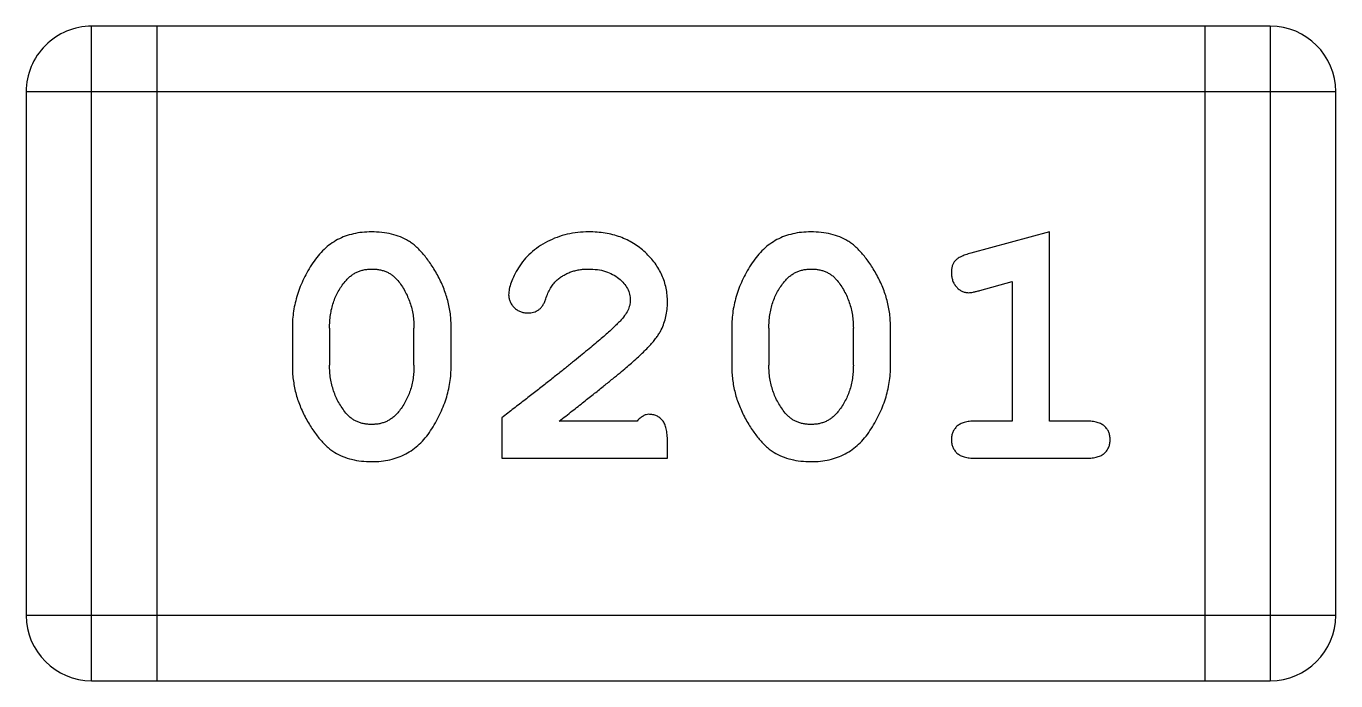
# Model space of a CAD drawing. Header units: millimetres. Extents: x 563 to 681, y 173 to 284.
# Drawn here: x 650.601 to 651.21, y 185.403 to 185.708 of the extents above; entities that cross this region are included whole.
import ezdxf

# ---------------------------------------------------------------- set-up
doc = ezdxf.new("R2010")
doc.units = ezdxf.units.MM
doc.header["$LTSCALE"] = 30.734
doc.layers.get('0').update_dxf_attribs({"linetype": 'CONTINUOUS'})

msp = doc.modelspace()

# ---------------------------------------------------------------- linework, layer by layer
at = {"linetype": 'Continuous'}
for p, q in [((651.17983, 185.70792), (650.63119, 185.70792)), ((650.63119, 185.40312), (650.63119, 185.70792)), ((650.66167, 185.40312), (650.66167, 185.70792)), ((651.14935, 185.70792), (651.14935, 185.40312)), ((651.17983, 185.70792), (651.17983, 185.40312)), ((650.60071, 185.67744), (651.21031, 185.67744)), ((650.60071, 185.67744), (650.60071, 185.4336)), ((651.21031, 185.4336), (651.21031, 185.67744)), ((651.07699, 185.61215), (651.04041, 185.60227)), ((651.07699, 185.52405), (651.07699, 185.61215)), ((651.04466, 185.58486), (651.05968, 185.58902)), ((651.05968, 185.58902), (651.05968, 185.52405)), ((650.7246, 185.56754), (650.7246, 185.54979)), ((650.74191, 185.56727), (650.74191, 185.55006)), ((650.78123, 185.55006), (650.78123, 185.56727)), ((650.79854, 185.54979), (650.79854, 185.56754)), ((650.92911, 185.56754), (650.92911, 185.54979)), ((650.94642, 185.56727), (650.94642, 185.55006)), ((650.98575, 185.55006), (650.98575, 185.56727)), ((651.00305, 185.54979), (651.00305, 185.56754)), ((650.82214, 185.52563), (650.82214, 185.50675)), ((650.88506, 185.52405), (650.84888, 185.52405)), ((651.05968, 185.52405), (651.04238, 185.52405)), ((651.09429, 185.52405), (651.07699, 185.52405)), ((650.89922, 185.50675), (650.89922, 185.51461)), ((650.82214, 185.50675), (650.89922, 185.50675)), ((651.04238, 185.50675), (651.09429, 185.50675)), ((651.21031, 185.4336), (650.60071, 185.4336)), ((650.63119, 185.40312), (651.17983, 185.40312))]:
    msp.add_line(p, q, dxfattribs=at)
for centre, start, end in [((650.63119, 185.67744), 90.00001, 180.00001), ((651.17983, 185.67744), 0.00001, 90.00001), ((650.63119, 185.4336), 180.00001, 270.00001), ((651.17983, 185.4336), 270.00001, 0.00001)]:
    msp.add_arc(centre, 0.03048, start, end, dxfattribs=at)
for points, knots in [([(650.7614, 185.61215), (650.75996, 185.61211), (650.75715, 185.61204), (650.75307, 185.61132), (650.74923, 185.6102), (650.74565, 185.60862), (650.74236, 185.60655), (650.73931, 185.60404), (650.73652, 185.60108), (650.73406, 185.59769), (650.73186, 185.5941), (650.72993, 185.59041), (650.72827, 185.58671), (650.72695, 185.58294), (650.72588, 185.57915), (650.72515, 185.57531), (650.72468, 185.57144), (650.72463, 185.56884), (650.7246, 185.56754)], [0, 0, 0, 0, 0.06692, 0.130834, 0.19258, 0.252759, 0.312631, 0.373411, 0.436359, 0.501894, 0.568244, 0.632472, 0.69556, 0.757163, 0.818592, 0.878885, 0.939235, 1, 1, 1, 1]), ([(650.79854, 185.56754), (650.79852, 185.56861), (650.79848, 185.57075), (650.79819, 185.57394), (650.79765, 185.57708), (650.79698, 185.58018), (650.79606, 185.58323), (650.79495, 185.58624), (650.79365, 185.58921), (650.79216, 185.59209), (650.79055, 185.59482), (650.78893, 185.59738), (650.78726, 185.5997), (650.7856, 185.6018), (650.78388, 185.60366), (650.78218, 185.6053), (650.78045, 185.60673), (650.77808, 185.60829), (650.7749, 185.6099), (650.77074, 185.61121), (650.76619, 185.612), (650.76303, 185.6121), (650.7614, 185.61215)], [0, 0, 0, 0, 0.049855, 0.099516, 0.148482, 0.19758, 0.246804, 0.296268, 0.346517, 0.397047, 0.446826, 0.49336, 0.537801, 0.579207, 0.617974, 0.654833, 0.689171, 0.722088, 0.786392, 0.853518, 0.924186, 1, 1, 1, 1]), ([(650.86255, 185.61215), (650.86085, 185.61209), (650.85749, 185.61197), (650.85255, 185.61112), (650.84781, 185.60969), (650.84332, 185.6077), (650.83917, 185.60528), (650.83552, 185.6024), (650.83238, 185.59915), (650.82986, 185.59558), (650.8279, 185.59202), (650.82643, 185.58869), (650.8255, 185.58567), (650.82535, 185.58372), (650.82528, 185.58282)], [0, 0, 0, 0, 0.098286, 0.193983, 0.289056, 0.384352, 0.477435, 0.566197, 0.652355, 0.737986, 0.818188, 0.887401, 0.94802, 1, 1, 1, 1]), ([(650.89922, 185.57938), (650.89918, 185.5805), (650.89911, 185.5827), (650.89865, 185.58593), (650.89782, 185.58904), (650.8967, 185.59202), (650.89523, 185.59486), (650.89345, 185.59758), (650.89134, 185.60017), (650.88895, 185.60261), (650.8863, 185.60484), (650.88346, 185.60682), (650.88041, 185.60846), (650.8772, 185.60984), (650.87378, 185.61085), (650.8702, 185.61163), (650.86643, 185.61207), (650.86386, 185.61212), (650.86255, 185.61215)], [0, 0, 0, 0, 0.060981, 0.120256, 0.178148, 0.236115, 0.293993, 0.352864, 0.413358, 0.476056, 0.539296, 0.602396, 0.665116, 0.728325, 0.792919, 0.859317, 0.928302, 1, 1, 1, 1]), ([(650.96591, 185.61215), (650.96447, 185.61211), (650.96166, 185.61204), (650.95758, 185.61132), (650.95374, 185.6102), (650.95016, 185.60862), (650.94687, 185.60655), (650.94382, 185.60404), (650.94103, 185.60108), (650.93857, 185.59769), (650.93637, 185.5941), (650.93444, 185.59041), (650.93278, 185.58671), (650.93146, 185.58294), (650.93039, 185.57915), (650.92966, 185.57531), (650.9292, 185.57144), (650.92914, 185.56884), (650.92911, 185.56754)], [0, 0, 0, 0, 0.06692, 0.130834, 0.19258, 0.252759, 0.312631, 0.373411, 0.436359, 0.501894, 0.568244, 0.632472, 0.69556, 0.757163, 0.818592, 0.878885, 0.939235, 1, 1, 1, 1]), ([(651.00305, 185.56754), (651.00303, 185.56861), (651.00299, 185.57075), (651.0027, 185.57394), (651.00216, 185.57708), (651.00149, 185.58018), (651.00057, 185.58323), (650.99946, 185.58624), (650.99817, 185.58921), (650.99667, 185.59209), (650.99506, 185.59482), (650.99344, 185.59738), (650.99177, 185.5997), (650.99011, 185.6018), (650.9884, 185.60366), (650.98669, 185.6053), (650.98496, 185.60673), (650.98259, 185.60829), (650.97941, 185.6099), (650.97525, 185.61121), (650.9707, 185.612), (650.96754, 185.6121), (650.96591, 185.61215)], [0, 0, 0, 0, 0.049855, 0.099516, 0.148482, 0.19758, 0.246804, 0.296268, 0.346517, 0.397047, 0.446826, 0.49336, 0.537801, 0.579207, 0.617974, 0.654833, 0.689171, 0.722088, 0.786392, 0.853518, 0.924186, 1, 1, 1, 1]), ([(651.04041, 185.60227), (651.03956, 185.60201), (651.038, 185.60154), (651.03591, 185.60069), (651.03429, 185.59978), (651.0331, 185.59876), (651.03229, 185.59758), (651.03176, 185.59624), (651.0314, 185.59473), (651.03138, 185.59366), (651.03137, 185.5931)], [0, 0, 0, 0, 0.187321, 0.344927, 0.475328, 0.579604, 0.674244, 0.773631, 0.882025, 1, 1, 1, 1]), ([(650.74916, 185.58904), (650.74957, 185.5895), (650.75037, 185.59041), (650.75171, 185.59159), (650.75311, 185.59261), (650.75463, 185.59342), (650.75623, 185.59407), (650.75792, 185.59451), (650.75969, 185.59479), (650.7609, 185.59482), (650.76152, 185.59484)], [0, 0, 0, 0, 0.13042, 0.256046, 0.378133, 0.498725, 0.620452, 0.742761, 0.869406, 1, 1, 1, 1]), ([(650.76152, 185.59484), (650.76215, 185.59483), (650.76339, 185.59481), (650.76519, 185.59456), (650.76689, 185.59415), (650.76847, 185.59355), (650.76995, 185.59281), (650.7713, 185.59189), (650.77256, 185.59081), (650.7733, 185.58998), (650.77366, 185.58956)], [0, 0, 0, 0, 0.138115, 0.270177, 0.397547, 0.520057, 0.63869, 0.757499, 0.878226, 1, 1, 1, 1]), ([(650.84755, 185.58946), (650.84805, 185.58989), (650.84905, 185.59074), (650.85067, 185.59185), (650.85242, 185.59276), (650.85423, 185.59352), (650.85615, 185.59412), (650.85816, 185.59452), (650.86026, 185.59482), (650.86169, 185.59484), (650.86242, 185.59484)], [0, 0, 0, 0, 0.121873, 0.243139, 0.363336, 0.485133, 0.607572, 0.734701, 0.864814, 1, 1, 1, 1]), ([(650.86242, 185.59484), (650.86383, 185.5948), (650.86652, 185.59472), (650.87034, 185.59386), (650.87372, 185.59249), (650.8766, 185.59056), (650.87892, 185.5883), (650.88067, 185.58583), (650.88171, 185.58312), (650.88185, 185.58125), (650.88192, 185.58032)], [0, 0, 0, 0, 0.156344, 0.299348, 0.4327, 0.561, 0.682299, 0.791883, 0.89611, 1, 1, 1, 1]), ([(650.95367, 185.58904), (650.95408, 185.5895), (650.95488, 185.59041), (650.95622, 185.59159), (650.95762, 185.59261), (650.95914, 185.59342), (650.96074, 185.59407), (650.96243, 185.59451), (650.9642, 185.59479), (650.96542, 185.59482), (650.96603, 185.59484)], [0, 0, 0, 0, 0.13042, 0.256046, 0.378133, 0.498725, 0.620452, 0.742761, 0.869406, 1, 1, 1, 1]), ([(650.96603, 185.59484), (650.96666, 185.59483), (650.9679, 185.59481), (650.9697, 185.59456), (650.9714, 185.59415), (650.97298, 185.59355), (650.97446, 185.59281), (650.97582, 185.59189), (650.97708, 185.59081), (650.97781, 185.58998), (650.97817, 185.58956)], [0, 0, 0, 0, 0.138115, 0.270177, 0.397547, 0.520057, 0.63869, 0.757499, 0.878226, 1, 1, 1, 1]), ([(651.03137, 185.5931), (651.03139, 185.59247), (651.03144, 185.59125), (651.03191, 185.58951), (651.03262, 185.5879), (651.03366, 185.5865), (651.03486, 185.58532), (651.03622, 185.58445), (651.03771, 185.58394), (651.03874, 185.58387), (651.03926, 185.58383)], [0, 0, 0, 0, 0.138815, 0.27042, 0.39836, 0.52875, 0.654955, 0.771147, 0.884581, 1, 1, 1, 1]), ([(650.74191, 185.56727), (650.74193, 185.56832), (650.74199, 185.5704), (650.7423, 185.57346), (650.74286, 185.5764), (650.74368, 185.5792), (650.74468, 185.58188), (650.74596, 185.58439), (650.74741, 185.58682), (650.74858, 185.5883), (650.74916, 185.58904)], [0, 0, 0, 0, 0.135446, 0.266257, 0.393419, 0.517936, 0.639137, 0.758785, 0.879345, 1, 1, 1, 1]), ([(650.77366, 185.58956), (650.77427, 185.58876), (650.77547, 185.58717), (650.77701, 185.58462), (650.77833, 185.58198), (650.77937, 185.57922), (650.78023, 185.57638), (650.78081, 185.57343), (650.78116, 185.57038), (650.78121, 185.56831), (650.78123, 185.56727)], [0, 0, 0, 0, 0.125331, 0.248948, 0.371201, 0.494032, 0.616811, 0.742104, 0.868849, 1, 1, 1, 1]), ([(650.84259, 185.58096), (650.8429, 185.58185), (650.8435, 185.58356), (650.84471, 185.58585), (650.84597, 185.58787), (650.84704, 185.58895), (650.84755, 185.58946)], [0, 0, 0, 0, 0.285518, 0.544185, 0.781367, 1, 1, 1, 1]), ([(650.94642, 185.56727), (650.94644, 185.56832), (650.9465, 185.5704), (650.94681, 185.57346), (650.94737, 185.5764), (650.9482, 185.5792), (650.94919, 185.58188), (650.95047, 185.58439), (650.95192, 185.58682), (650.95309, 185.5883), (650.95367, 185.58904)], [0, 0, 0, 0, 0.135446, 0.266257, 0.393419, 0.517936, 0.639137, 0.758785, 0.879345, 1, 1, 1, 1]), ([(650.97817, 185.58956), (650.97878, 185.58876), (650.97998, 185.58717), (650.98152, 185.58462), (650.98284, 185.58198), (650.98388, 185.57922), (650.98474, 185.57638), (650.98532, 185.57343), (650.98567, 185.57038), (650.98572, 185.56831), (650.98575, 185.56727)], [0, 0, 0, 0, 0.125331, 0.248948, 0.371201, 0.494032, 0.616811, 0.742104, 0.868849, 1, 1, 1, 1]), ([(650.82528, 185.58282), (650.82532, 185.58228), (650.82538, 185.5812), (650.8259, 185.57964), (650.82673, 185.57819), (650.82786, 185.57688), (650.82921, 185.57578), (650.83074, 185.57499), (650.83238, 185.57446), (650.83352, 185.57442), (650.83411, 185.57439)], [0, 0, 0, 0, 0.120856, 0.239483, 0.360995, 0.490166, 0.620982, 0.746416, 0.870253, 1, 1, 1, 1]), ([(650.83411, 185.57439), (650.8346, 185.57441), (650.83555, 185.57445), (650.83692, 185.57472), (650.83817, 185.57519), (650.8393, 185.57587), (650.84034, 185.57677), (650.84121, 185.57795), (650.84199, 185.57935), (650.84238, 185.5804), (650.84259, 185.58096)], [0, 0, 0, 0, 0.127347, 0.246131, 0.359406, 0.470543, 0.586092, 0.711469, 0.847022, 1, 1, 1, 1]), ([(651.03926, 185.58383), (651.03959, 185.58385), (651.04035, 185.58389), (651.04159, 185.58411), (651.04306, 185.58443), (651.0441, 185.58471), (651.04466, 185.58486)], [0, 0, 0, 0, 0.183151, 0.413144, 0.682305, 1, 1, 1, 1]), ([(650.88192, 185.58032), (650.88186, 185.57953), (650.88173, 185.5779), (650.88075, 185.57546), (650.87923, 185.57298), (650.87787, 185.57143), (650.87715, 185.57061)], [0, 0, 0, 0, 0.212836, 0.442809, 0.70317, 1, 1, 1, 1]), ([(650.88246, 185.55109), (650.88334, 185.55186), (650.88503, 185.55335), (650.8874, 185.55557), (650.88951, 185.55768), (650.89138, 185.55966), (650.893, 185.56154), (650.89435, 185.56331), (650.89547, 185.56494), (650.89658, 185.567), (650.89766, 185.56955), (650.89857, 185.57272), (650.89913, 185.57601), (650.89919, 185.57825), (650.89922, 185.57938)], [0, 0, 0, 0, 0.103002, 0.197728, 0.285279, 0.365235, 0.437224, 0.502446, 0.560545, 0.611446, 0.707576, 0.80349, 0.900532, 1, 1, 1, 1]), ([(650.87715, 185.57061), (650.87671, 185.57016), (650.87575, 185.56917), (650.87414, 185.56762), (650.87226, 185.56588), (650.87008, 185.56396), (650.86763, 185.56183), (650.8649, 185.55949), (650.86187, 185.55699), (650.85857, 185.55428), (650.855, 185.55136), (650.85113, 185.54827), (650.847, 185.54497), (650.84257, 185.54148), (650.83785, 185.5378), (650.83286, 185.53391), (650.8276, 185.52983), (650.82399, 185.52705), (650.82214, 185.52563)], [0, 0, 0, 0, 0.026647, 0.057942, 0.094152, 0.134806, 0.180631, 0.231142, 0.286385, 0.346321, 0.411439, 0.481035, 0.555329, 0.634592, 0.718826, 0.807759, 0.901393, 1, 1, 1, 1]), ([(650.74955, 185.52776), (650.74893, 185.52856), (650.74771, 185.53013), (650.74618, 185.53268), (650.74483, 185.53531), (650.74378, 185.53807), (650.74295, 185.54092), (650.74232, 185.54387), (650.74198, 185.54694), (650.74193, 185.54901), (650.74191, 185.55006)], [0, 0, 0, 0, 0.124927, 0.248361, 0.370889, 0.492583, 0.61616, 0.741472, 0.869044, 1, 1, 1, 1]), ([(650.78123, 185.55006), (650.78121, 185.549), (650.78115, 185.54692), (650.78084, 185.54386), (650.78028, 185.54093), (650.77944, 185.53814), (650.77847, 185.53545), (650.77718, 185.53293), (650.77573, 185.53051), (650.77456, 185.52902), (650.77398, 185.52828)], [0, 0, 0, 0, 0.135449, 0.266263, 0.393429, 0.516942, 0.639128, 0.758779, 0.879341, 1, 1, 1, 1]), ([(650.84888, 185.52405), (650.85088, 185.52562), (650.85471, 185.5286), (650.86017, 185.53292), (650.86515, 185.53685), (650.86959, 185.54043), (650.87356, 185.5436), (650.87697, 185.54644), (650.87989, 185.54888), (650.88166, 185.5504), (650.88246, 185.55109)], [0, 0, 0, 0, 0.176662, 0.337826, 0.484741, 0.617764, 0.73494, 0.837793, 0.926412, 1, 1, 1, 1]), ([(650.95406, 185.52776), (650.95345, 185.52856), (650.95222, 185.53013), (650.95069, 185.53268), (650.94934, 185.53531), (650.94829, 185.53807), (650.94746, 185.54092), (650.94683, 185.54387), (650.94649, 185.54694), (650.94644, 185.54901), (650.94642, 185.55006)], [0, 0, 0, 0, 0.124927, 0.248361, 0.370889, 0.492583, 0.61616, 0.741472, 0.869044, 1, 1, 1, 1]), ([(650.98575, 185.55006), (650.98572, 185.549), (650.98566, 185.54692), (650.98535, 185.54386), (650.98479, 185.54093), (650.98396, 185.53814), (650.98298, 185.53545), (650.98169, 185.53293), (650.98024, 185.53051), (650.97908, 185.52902), (650.97849, 185.52828)], [0, 0, 0, 0, 0.135449, 0.266263, 0.393429, 0.516942, 0.639128, 0.758779, 0.879341, 1, 1, 1, 1]), ([(650.7246, 185.54979), (650.72462, 185.54871), (650.72465, 185.54659), (650.72497, 185.54341), (650.72545, 185.54028), (650.72615, 185.53719), (650.72701, 185.53414), (650.72816, 185.53115), (650.72941, 185.52818), (650.73089, 185.52531), (650.73246, 185.52257), (650.73408, 185.52003), (650.73573, 185.51772), (650.73737, 185.51561), (650.73908, 185.51375), (650.74077, 185.51208), (650.74251, 185.51066), (650.74487, 185.50906), (650.74805, 185.50745), (650.75225, 185.50614), (650.75682, 185.50531), (650.76, 185.50522), (650.76164, 185.50517)], [0, 0, 0, 0, 0.049886, 0.09882, 0.148132, 0.19689, 0.246038, 0.295176, 0.345305, 0.395692, 0.445312, 0.491875, 0.535813, 0.577009, 0.616081, 0.652689, 0.687585, 0.720206, 0.785062, 0.85223, 0.923759, 1, 1, 1, 1]), ([(650.76164, 185.50517), (650.76309, 185.50521), (650.76591, 185.50528), (650.77, 185.506), (650.77383, 185.50712), (650.77741, 185.50871), (650.78074, 185.51074), (650.78377, 185.51326), (650.78658, 185.5162), (650.78903, 185.51959), (650.79123, 185.52318), (650.79319, 185.52686), (650.79484, 185.53058), (650.7962, 185.53434), (650.79723, 185.53815), (650.798, 185.54199), (650.79845, 185.54588), (650.79851, 185.54848), (650.79854, 185.54979)], [0, 0, 0, 0, 0.067217, 0.131051, 0.19272, 0.252824, 0.312745, 0.373449, 0.436041, 0.501494, 0.567761, 0.632087, 0.695096, 0.757109, 0.817993, 0.878657, 0.939311, 1, 1, 1, 1]), ([(650.92911, 185.54979), (650.92913, 185.54871), (650.92917, 185.54659), (650.92948, 185.54341), (650.92996, 185.54028), (650.93066, 185.53719), (650.93152, 185.53414), (650.93267, 185.53115), (650.93392, 185.52818), (650.9354, 185.52531), (650.93697, 185.52257), (650.9386, 185.52003), (650.94025, 185.51772), (650.94189, 185.51561), (650.94359, 185.51375), (650.94528, 185.51208), (650.94702, 185.51066), (650.94938, 185.50906), (650.95256, 185.50745), (650.95676, 185.50614), (650.96133, 185.50531), (650.96451, 185.50522), (650.96615, 185.50517)], [0, 0, 0, 0, 0.049886, 0.09882, 0.148132, 0.19689, 0.246038, 0.295176, 0.345305, 0.395692, 0.445312, 0.491875, 0.535813, 0.577009, 0.616081, 0.652689, 0.687585, 0.720206, 0.785062, 0.85223, 0.923759, 1, 1, 1, 1]), ([(650.96615, 185.50517), (650.9676, 185.50521), (650.97042, 185.50528), (650.97451, 185.506), (650.97835, 185.50712), (650.98192, 185.50871), (650.98525, 185.51074), (650.98829, 185.51326), (650.99109, 185.5162), (650.99354, 185.51959), (650.99574, 185.52318), (650.9977, 185.52686), (650.99935, 185.53058), (651.00071, 185.53434), (651.00174, 185.53815), (651.00251, 185.54199), (651.00296, 185.54588), (651.00302, 185.54848), (651.00305, 185.54979)], [0, 0, 0, 0, 0.067217, 0.131051, 0.19272, 0.252824, 0.312745, 0.373449, 0.436041, 0.501494, 0.567761, 0.632087, 0.695096, 0.757109, 0.817993, 0.878657, 0.939311, 1, 1, 1, 1]), ([(650.76169, 185.52248), (650.76105, 185.52249), (650.75981, 185.52251), (650.758, 185.52277), (650.7563, 185.52318), (650.75472, 185.52377), (650.75324, 185.52452), (650.75189, 185.52543), (650.75065, 185.52652), (650.74992, 185.52735), (650.74955, 185.52776)], [0, 0, 0, 0, 0.139844, 0.271849, 0.399162, 0.521619, 0.6402, 0.758957, 0.87828, 1, 1, 1, 1]), ([(650.77398, 185.52828), (650.77358, 185.52782), (650.77279, 185.52691), (650.77145, 185.52573), (650.77004, 185.52472), (650.76853, 185.52389), (650.76694, 185.52326), (650.76527, 185.52281), (650.76351, 185.52254), (650.76231, 185.5225), (650.76169, 185.52248)], [0, 0, 0, 0, 0.129853, 0.25607, 0.380154, 0.49978, 0.62208, 0.743277, 0.868791, 1, 1, 1, 1]), ([(650.89057, 185.5272), (650.89012, 185.52716), (650.88918, 185.52707), (650.8878, 185.52641), (650.88638, 185.52541), (650.88552, 185.52453), (650.88506, 185.52405)], [0, 0, 0, 0, 0.20611, 0.432681, 0.695597, 1, 1, 1, 1]), ([(650.89922, 185.51461), (650.8992, 185.51568), (650.89916, 185.51765), (650.89871, 185.52036), (650.89805, 185.52261), (650.89698, 185.52435), (650.89567, 185.52564), (650.89415, 185.52655), (650.89243, 185.52712), (650.8912, 185.52717), (650.89057, 185.5272)], [0, 0, 0, 0, 0.1844, 0.34094, 0.473574, 0.586824, 0.690029, 0.789175, 0.890445, 1, 1, 1, 1]), ([(650.9662, 185.52248), (650.96556, 185.52249), (650.96432, 185.52251), (650.96251, 185.52277), (650.96081, 185.52318), (650.95923, 185.52377), (650.95775, 185.52452), (650.9564, 185.52543), (650.95516, 185.52652), (650.95443, 185.52735), (650.95406, 185.52776)], [0, 0, 0, 0, 0.139844, 0.271849, 0.399162, 0.521619, 0.6402, 0.758957, 0.87828, 1, 1, 1, 1]), ([(650.97849, 185.52828), (650.97809, 185.52782), (650.97731, 185.52691), (650.97596, 185.52573), (650.97455, 185.52472), (650.97304, 185.52389), (650.97145, 185.52326), (650.96978, 185.52281), (650.96802, 185.52254), (650.96682, 185.5225), (650.9662, 185.52248)], [0, 0, 0, 0, 0.129853, 0.25607, 0.380154, 0.49978, 0.62208, 0.743277, 0.868791, 1, 1, 1, 1]), ([(651.04238, 185.52405), (651.04148, 185.52403), (651.0398, 185.52399), (651.03747, 185.52353), (651.03552, 185.52277), (651.03395, 185.52171), (651.03281, 185.52036), (651.03196, 185.51888), (651.03146, 185.51719), (651.0314, 185.51601), (651.03137, 185.5154)], [0, 0, 0, 0, 0.169102, 0.317658, 0.446239, 0.563118, 0.671828, 0.776546, 0.884858, 1, 1, 1, 1]), ([(651.10531, 185.5154), (651.10527, 185.51601), (651.10521, 185.51719), (651.10471, 185.51887), (651.10386, 185.52037), (651.1027, 185.52169), (651.10115, 185.52278), (651.0992, 185.52353), (651.09687, 185.52399), (651.09519, 185.52403), (651.09429, 185.52405)], [0, 0, 0, 0, 0.11517, 0.223509, 0.328254, 0.438012, 0.553651, 0.682263, 0.830856, 1, 1, 1, 1]), ([(651.03137, 185.5154), (651.0314, 185.51479), (651.03146, 185.51361), (651.03197, 185.51192), (651.0328, 185.51042), (651.03395, 185.50907), (651.03551, 185.508), (651.03748, 185.50728), (651.0398, 185.50681), (651.04148, 185.50677), (651.04238, 185.50675)], [0, 0, 0, 0, 0.115051, 0.223278, 0.329269, 0.437893, 0.554681, 0.682591, 0.83103, 1, 1, 1, 1]), ([(651.09429, 185.50675), (651.09519, 185.50677), (651.09687, 185.50681), (651.09919, 185.50728), (651.10116, 185.50799), (651.1027, 185.50909), (651.10387, 185.51041), (651.1047, 185.51192), (651.10521, 185.51361), (651.10527, 185.51479), (651.10531, 185.5154)], [0, 0, 0, 0, 0.169012, 0.317488, 0.445429, 0.560977, 0.67065, 0.776666, 0.88492, 1, 1, 1, 1])]:
    msp.add_open_spline(points, degree=3, knots=knots, dxfattribs=at)

doc.saveas('drawing.dxf')
